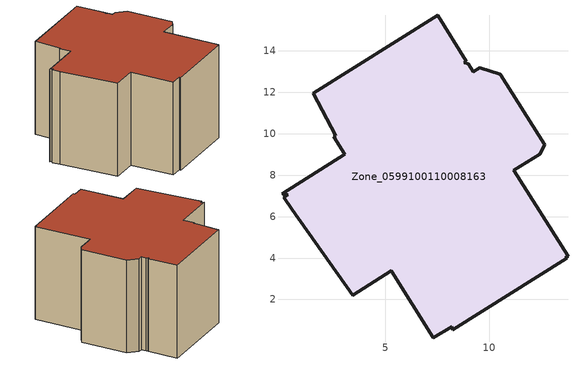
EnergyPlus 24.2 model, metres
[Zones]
Zone_0599100110008163
 floor ground (C_G): 0.28,7.05 0.02,7.11 3.05,9.01 2.52,9.86 2.6,9.9 1.51,11.94 7.53,15.71 8.91,13.5 8.81,13.42 9,13.36 9.24,12.98 9.56,13.18 10.54,12.87 12.69,9.47 12.45,9.02 11.2,8.24 13.81,4.09 13.68,4.01 13.76,3.99 8.26,0.53 8.2,0.69 7.32,0.15 5.28,3.38 3.42,2.21 0.5,6.32 0.11,6.92 z0
 wall outside (C_F): 11.2,8.24 12.45,9.02 12.69,9.47 10.54,12.87 9.56,13.18 9.24,12.98 9,13.36 8.81,13.42 8.91,13.5 7.53,15.71 1.51,11.94 2.6,9.9 2.52,9.86 3.05,9.01 0.02,7.11 0.28,7.05 0.11,6.92 0.5,6.32 3.42,2.21 5.28,3.38 7.32,0.15 8.2,0.69 8.26,0.53 13.76,3.99 13.68,4.01 13.81,4.09 11.2,8.24 z0:8.25
 roof outside (C_R): 0.02,7.11 0.28,7.05 0.11,6.92 0.5,6.32 3.42,2.21 5.28,3.38 7.32,0.15 8.2,0.69 8.26,0.53 13.76,3.99 13.68,4.01 13.81,4.09 11.2,8.24 12.45,9.02 12.69,9.47 10.54,12.87 9.56,13.18 9.24,12.98 9,13.36 8.81,13.42 8.91,13.5 7.53,15.71 1.51,11.94 2.6,9.9 2.52,9.86 3.05,9.01 z8.25
[BUILDING]
Pand.0599100110008163: North Axis=0; Terrain=City; Loads Convergence Tolerance Value=0.04; Temperature Convergence Tolerance Value=0.4; Solar Distribution=FullExterior; Maximum Number of Warmup Days=25; Minimum Number of Warmup Days=1
[Site:Location]
Rotterdam.The.Hague.AP_ZH_NLD Design_Conditions: Latitude=51.96; Longitude=4.45; Time Zone=1; Elevation=-4.5
[SITE:GROUNDTEMPERATURE:BUILDINGSURFACE]
18, 18, 18, 18, 18, 18, 18, 18, 18, 18, 18, 18
[MATERIAL] Thermal Absorptance=0.9; Solar Absorptance=0.7; Visible Absorptance=0.7
Name | Roughness | Thickness | Conductivity | Density | Specific Heat
G.D.2015-2018 | MediumSmooth | 0.15 | 0.0428571 | 540 | 1210
F.D.2015-2018 | Rough | 0.3 | 0.0666667 | 1920 | 840
R.D.2015-2018 | MediumRough | 0.2 | 0.0333333 | 1500 | 1000
[CONSTRUCTION]
C_G: G.D.2015-2018
C_F: F.D.2015-2018
C_R: R.D.2015-2018
[ZONE]
Zone_0599100110008163: Type=1; Multiplier=1; Ceiling Height=Autocalculate; Volume=Autocalculate; Floor Area=autocalculate; Part of Total Floor Area=Yes
[ZONEINFILTRATION:DESIGNFLOWRATE]
Infil_Zone_0599100110008163: Zone or ZoneList or Space or SpaceList=Zone_0599100110008163; Schedule=AlwaysOn; Design Flow Rate Calculation Method=Flow/Area; Flow Rate per Floor Area=0.0021; Constant Term Coefficient=1; Temperature Term Coefficient=0; Velocity Term Coefficient=0; Velocity Squared Term Coefficient=0
[HVACTEMPLATE:ZONE:IDEALLOADSAIRSYSTEM]
Zone_0599100110008163: Maximum Heating Supply Air Temperature=50; Minimum Cooling Supply Air Temperature=13; Maximum Heating Supply Air Humidity Ratio=0.0156; Minimum Cooling Supply Air Humidity Ratio=0.0077; Heating Limit=NoLimit; Cooling Limit=NoLimit; Dehumidification Control Type=ConstantSensibleHeatRatio; Cooling Sensible Heat Ratio=0.7; Dehumidification Setpoint=60; Humidification Control Type=None; Humidification Setpoint=30; Outdoor Air Method=None; Outdoor Air Flow Rate per Person=0.00944; Outdoor Air Flow Rate per Zone Floor Area=0; Outdoor Air Flow Rate per Zone=0; Demand Controlled Ventilation Type=None; Outdoor Air Economizer Type=NoEconomizer; Heat Recovery Type=None; Sensible Heat Recovery Effectiveness=0.7; Latent Heat Recovery Effectiveness=0.65
[ZONECONTROL:THERMOSTAT]
ThermostatControl_Zone_0599100110008163: Zone or ZoneList=Zone_0599100110008163; Control Type Schedule=DualSetpointControlType; Control 1=Thermostat_Zone_0599100110008163; Temperature Difference Between Cutout And Setpoint=0
[THERMOSTATSETPOINT:DUALSETPOINT]
Thermostat_Zone_0599100110008163: Heating Setpoint Temperature Schedule=HeatingSetpoint_Zone_0599100110008163; Cooling Setpoint Temperature Schedule=CoolingSetpoint_Zone_0599100110008163
[SCHEDULE:COMPACT]
HeatingSetpoint_Zone_0599100110008163: Through: 12/31, For: AllDays, Until: 24:00, 21
CoolingSetpoint_Zone_0599100110008163: Through: 12/31, For: AllDays, Until: 24:00, 24
DualSetpointControlType: Through: 12/31, For: AllDays, Until: 24:00, 4
AlwaysOn: Through: 12/31, For: AllDays, Until: 24:00, 1
